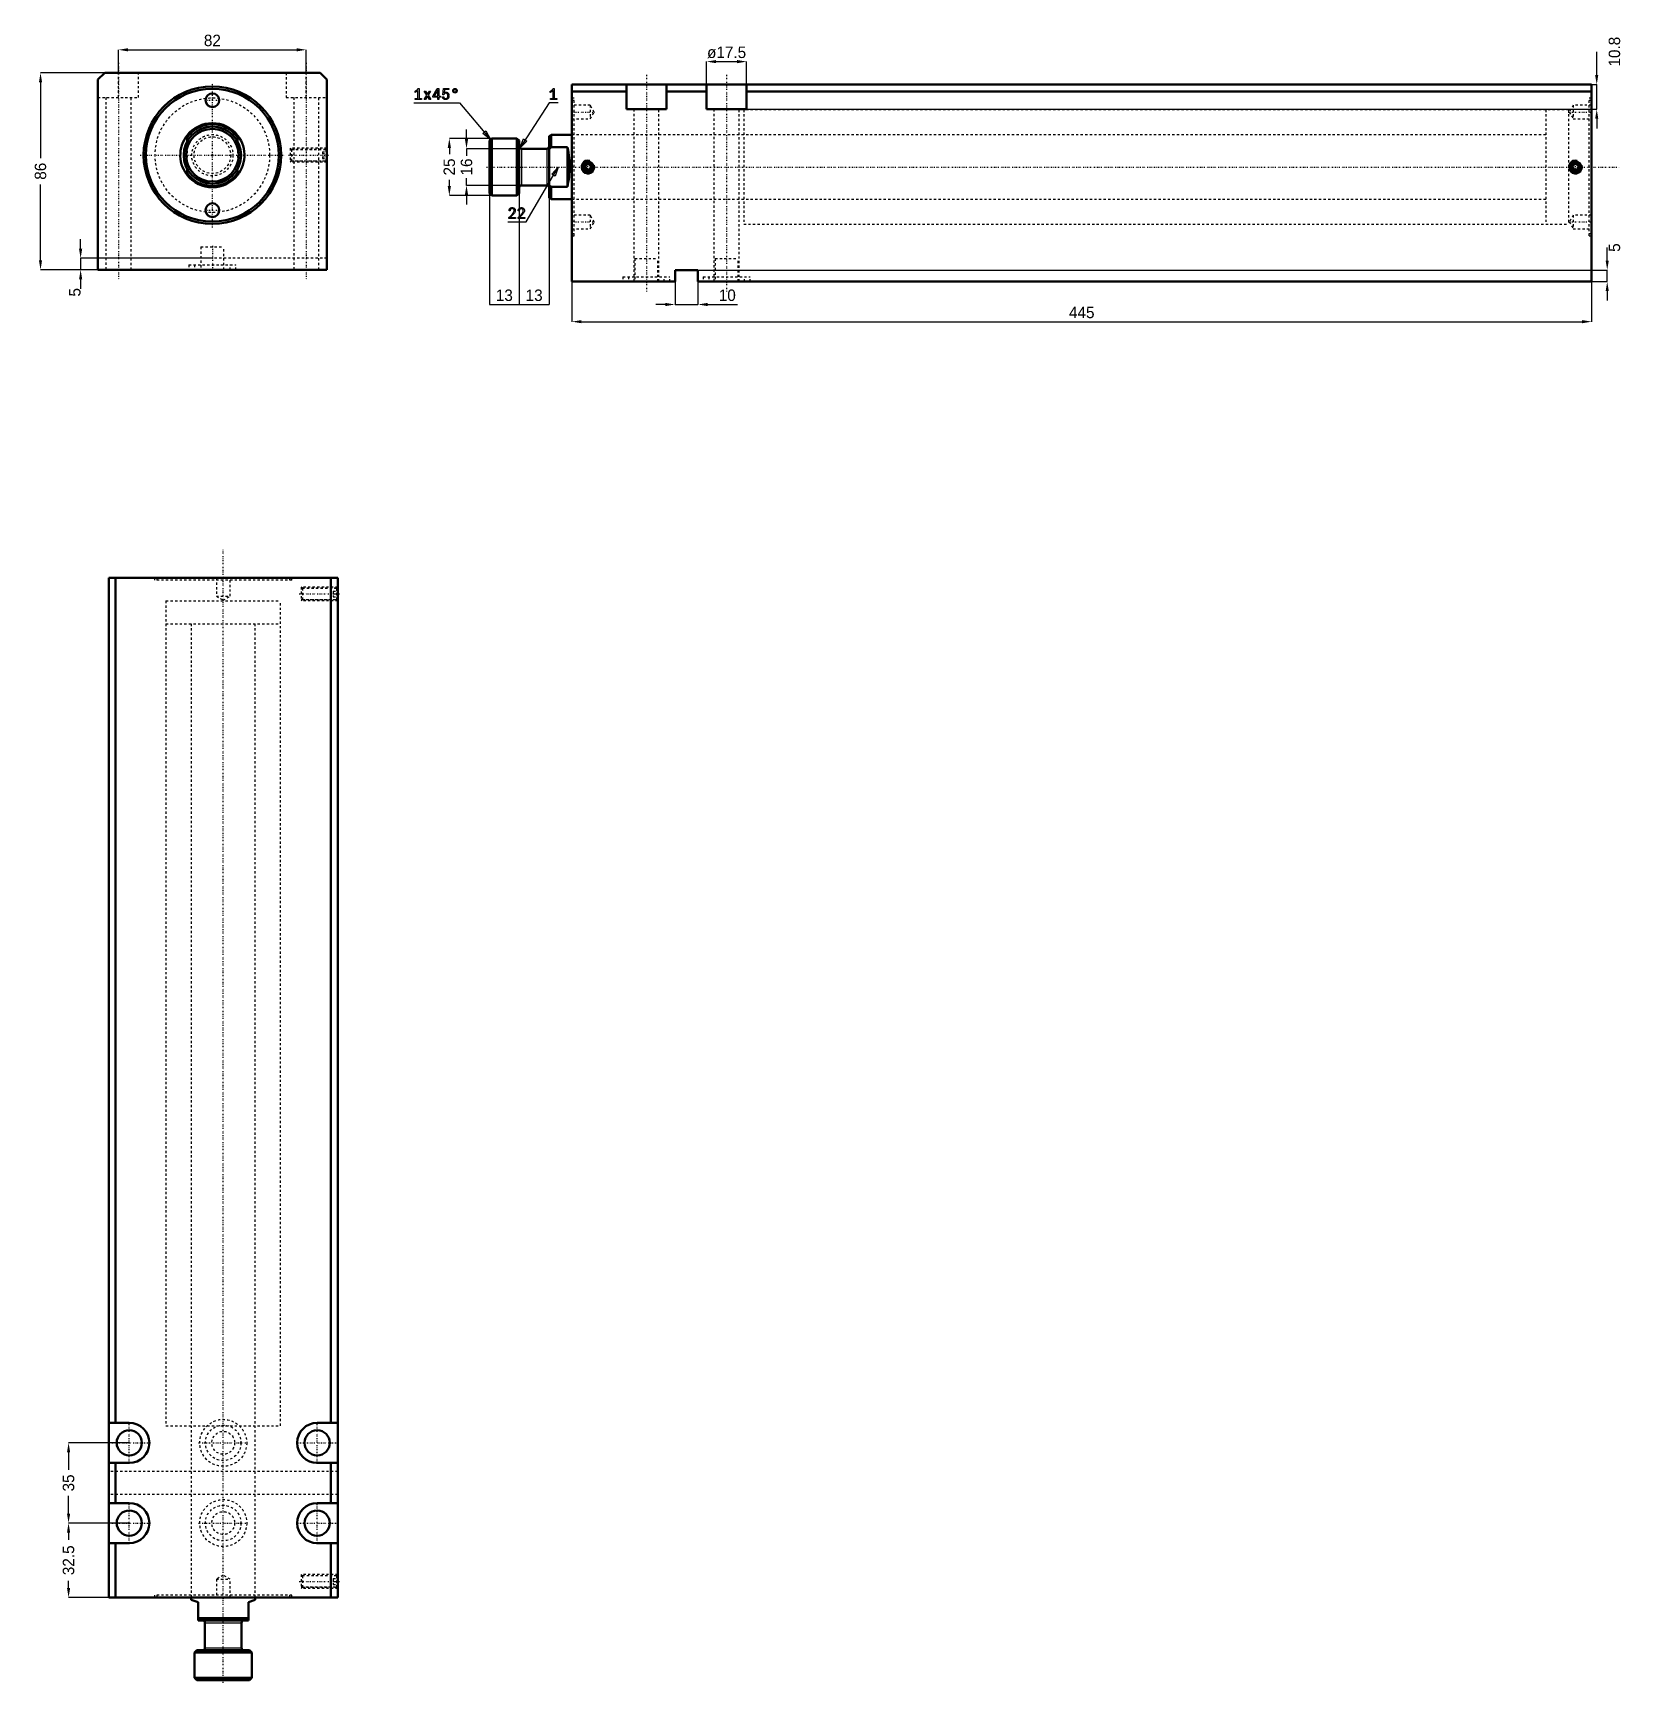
# Model space of a CAD drawing. Header units: millimetres. Extents: x -78 to 615, y -667 to 53.
import ezdxf

# ---------------------------------------------------------------- set-up
doc = ezdxf.new("R2010")
doc.units = ezdxf.units.MM
doc.linetypes.add('Center', pattern=[1.5, 0.45, -0.5, 0.05, -0.5])
doc.linetypes.add('Dashed', pattern=[2, 1, -1])
for name, color, linetype, lineweight in [('2d ConnectionPoints', 7, 'Continuous', 50), ('AM_0', 7, 'Continuous', 50), ('AM_4', 3, 'Continuous', 25), ('AM_5', 3, 'Continuous', 25), ('AM_7', 7, 'Center', 25), ('AM_9', 6, 'Dashed', 25)]:
    doc.layers.add(name, color=color, linetype=linetype, lineweight=lineweight)
doc.dimstyles.new('ISO-25', dxfattribs={"dimtxt": 2.5, "dimasz": 2.5, "dimexe": 1.25, "dimexo": 0.625, "dimtad": 1, "dimtxsty": 'Standard', "dimcen": 2.5, "dimadec": 0, "dimazin": 0, "dimtfac": 1, "dimtmove": 0, "dimatfit": 3, "dimfxl": 0, "dimarcsym": 0})

# ---------------------------------------------------------------- blocks, each defined once
blk = doc.blocks.new('1_JECX_MF_TLA_50_350_0_rod__0_in_JECX_MF_160_TLA_50_350_0__0')
at = {"layer": 'AM_0'}
for p, q in [((-11, 5.94), (-11, 8.66)), ((11, 8.66), (11, 5.94)), ((-11, -8.66), (-11, -5.94)), ((11, -5.94), (11, -8.66))]:
    blk.add_line(p, q, dxfattribs=at)
for points in [[(-11, 8.66), (-11.71, 7.67), (-12.34, 6.62), (-12.87, 5.52), (-13.3, 4.38), (-13.63, 3.2), (-13.86, 2), (-13.98, 0.78), (-13.99, -0.44), (-13.9, -1.65), (-13.7, -2.86), (-13.4, -4.04), (-13, -5.2), (-12.5, -6.31), (-11.9, -7.37), (-11.21, -8.38), (-11, -8.66)], [(11, -8.66), (11.71, -7.67), (12.34, -6.62), (12.87, -5.52), (13.3, -4.38), (13.63, -3.2), (13.86, -2), (13.98, -0.78), (13.99, 0.44), (13.9, 1.65), (13.7, 2.86), (13.4, 4.04), (13, 5.2), (12.5, 6.31), (11.9, 7.37), (11.21, 8.38), (11, 8.66)]]:
    blk.add_lwpolyline(points, dxfattribs=at)
for radius in [12.5, 11.5]:
    blk.add_circle((0, 0), radius, dxfattribs=at)
for radius, start, end in [(14, 38.21321, 141.78679), (13.5, 35.43094, 144.56906), (13.5, 215.43094, 324.56906), (14, 218.21321, 321.78679)]:
    blk.add_arc((0, 0), radius, start, end, dxfattribs=at)
at = {"layer": 'AM_9'}
for p, q in [((-11, 5.94), (-11, -5.94)), ((11, 5.94), (11, -5.94))]:
    blk.add_line(p, q, dxfattribs=at)
for radius in [9, 8]:
    blk.add_circle((0, 0), radius, dxfattribs=at)
blk = doc.blocks.new('2_JECX_MF_EXLA_50_350_0_body__0_in_JECX_MF_160_TLA_50_350_0__0')
at = {"layer": 'AM_0'}
for p, q in [((-47, 36), (-50, 33)), ((-50, 33), (-50, -50)), ((47, 36), (-47, 36)), ((50, 33), (47, 36)), ((50, -50), (50, 33)), ((-50, -50), (50, -50))]:
    blk.add_line(p, q, dxfattribs=at)
for centre, radius in [((0, 0), 30), ((0, 0), 29), ((0, 24), 3), ((0, -24), 3)]:
    blk.add_circle(centre, radius, dxfattribs=at)
at = {"layer": 'AM_5', "linetype": 'Dashed'}
for p, q in [((50, 3), (34, 3)), ((50, -3), (34, -3))]:
    blk.add_line(p, q, dxfattribs=at)
at = {"layer": 'AM_7'}
for p, q in [((-41, 40.3), (-41, -54.3)), ((41, 40.3), (41, -54.3)), ((0, -31.5), (0, 31.5)), ((-3.15, 24), (3.15, 24)), ((-31.5, 0), (31.5, 0)), ((33.2, 0), (50.8, 0)), ((-3.15, -24), (3.15, -24)), ((0, -39.5), (0, -50.5))]:
    blk.add_line(p, q, dxfattribs=at)
at = {"layer": 'AM_9'}
for p, q in [((-41, 25.2), (-41, 36)), ((-32.25, 25.2), (-32.25, 36)), ((32.25, 36), (32.25, 25.2)), ((41, 25.2), (41, 36)), ((-50, 25.2), (-32.25, 25.2)), ((-46.5, 25.2), (-46.5, -50)), ((-35.5, -50), (-35.5, 25.2)), ((32.25, 25.2), (50, 25.2)), ((35.5, 25.2), (35.5, -50)), ((46.5, -50), (46.5, 25.2)), ((34.54, 2.46), (34, 3)), ((34, 3), (34, -3)), ((49.5, 2.4), (34, 2.4)), ((49.46, 2.46), (34.54, 2.46)), ((34.54, 2.46), (34.54, -2.46)), ((48, 1.44), (50, 1.44)), ((48, 1.44), (48, -1.44)), ((48, 0.72), (50, 0.72)), ((50, 3), (49.46, 2.46)), ((49.46, 2.46), (49.46, -2.46)), ((50, 1.9), (49.5, 2.4)), ((49.5, 2.4), (49.5, -2.4)), ((34, -2.4), (49.5, -2.4)), ((34, -3), (34.54, -2.46)), ((34.54, -2.46), (49.46, -2.46)), ((48, -0.72), (50, -0.72)), ((48, -1.44), (50, -1.44)), ((49.46, -2.46), (50, -3)), ((49.5, -2.4), (50, -1.9)), ((-5, -40), (5, -40)), ((-5, -40), (-5, -50)), ((5, -50), (5, -40)), ((50, -45), (-50, -45)), ((-10.25, -47.9), (10.25, -47.9)), ((-10.25, -47.9), (-10.25, -50)), ((-7.75, -47.9), (-7.75, -50)), ((7.75, -50), (7.75, -47.9)), ((10.25, -50), (10.25, -47.9))]:
    blk.add_line(p, q, dxfattribs=at)
blk.add_circle((0, 0), 25, dxfattribs=at)
blk = doc.blocks.new('*D3')
at = {"layer": 'AM_5', "color": 0, "lineweight": -2}
for p, q in [((-41, 36), (-41, 46)), ((-36.83, 46), (36.83, 46)), ((41, 36), (41, 46))]:
    blk.add_line(p, q, dxfattribs=at)
at = {"layer": 'AM_5', "color": 0}
for points in [[(-36.83, 46.69), (-36.83, 45.31), (-41, 46)], [(36.83, 45.31), (36.83, 46.69), (41, 46)]]:
    blk.add_solid(points, dxfattribs=at)
at = {"layer": 'Defpoints', "color": 0}
for p in [(41, 46), (-41, 36), (41, 36)]:
    blk.add_point(p, dxfattribs=at)
at = {"layer": 'AM_5', "color": 0, "insert": (0, 50.05), "char_height": 5, "attachment_point": 5}
blk.add_mtext('82', dxfattribs=at)
blk = doc.blocks.new('*D4')
at = {"layer": 'AM_5', "color": 0, "lineweight": -2}
for p, q in [((-47, 36), (-75, 36)), ((-75, 31.83), (-75, -1.28)), ((-75, -45.83), (-75, -12.72)), ((-50, -50), (-75, -50))]:
    blk.add_line(p, q, dxfattribs=at)
at = {"layer": 'AM_5', "color": 0}
for points in [[(-74.31, 31.83), (-75.69, 31.83), (-75, 36)], [(-75.69, -45.83), (-74.31, -45.83), (-75, -50)]]:
    blk.add_solid(points, dxfattribs=at)
at = {"layer": 'Defpoints', "color": 0}
for p in [(-47, 36), (-75, -50), (-50, -50)]:
    blk.add_point(p, dxfattribs=at)
at = {"layer": 'AM_5', "color": 0, "insert": (-75, -7), "char_height": 5, "attachment_point": 5, "rotation": 90}
blk.add_mtext('86', dxfattribs=at)
blk = doc.blocks.new('*D5')
at = {"layer": 'AM_5', "color": 0, "lineweight": -2}
for p, q in [((-57.5, -40.83), (-57.5, -36.67)), ((0, -45), (-57.5, -45)), ((-57.5, -45), (-57.5, -50)), ((-50, -50), (-57.5, -50)), ((-57.5, -54.17), (-57.5, -58.33))]:
    blk.add_line(p, q, dxfattribs=at)
at = {"layer": 'AM_5', "color": 0}
for points in [[(-58.19, -40.83), (-56.81, -40.83), (-57.5, -45)], [(-56.81, -54.17), (-58.19, -54.17), (-57.5, -50)]]:
    blk.add_solid(points, dxfattribs=at)
at = {"layer": 'Defpoints', "color": 0}
for p in [(-57.5, -50), (-50, -50), (0, -45)]:
    blk.add_point(p, dxfattribs=at)
at = {"layer": 'AM_5', "color": 0, "insert": (-60, -59.83), "char_height": 5, "attachment_point": 5, "rotation": 90}
blk.add_mtext('5', dxfattribs=at)
blk = doc.blocks.new('1_JECX_MF_TLA_50_350_0_rod__0_in_JECX_MF_160_TLA_50_350_0__4')
at = {"layer": 'AM_0'}
for p, q in [((-14, 0), (-14, -1.03)), ((14, -1.03), (14, 0)), ((-11, -2), (-14, -1.03)), ((-11, -10), (-11, -2)), ((14, -1.03), (11, -2)), ((11, -2), (11, -10)), ((-11, -9), (11, -9)), ((-11, -10), (11, -10)), ((-8, -11), (-8, -22)), ((8, -22), (8, -11)), ((-11.5, -23), (-12.5, -24)), ((-12.5, -24), (-12.5, -35)), ((-12.5, -24), (12.5, -24)), ((-11.5, -23), (11.5, -23)), ((12.5, -24), (11.5, -23)), ((12.5, -35), (12.5, -24)), ((-12.5, -35), (12.5, -35)), ((-12.5, -35), (-11.5, -36)), ((-11.5, -36), (11.5, -36)), ((11.5, -36), (12.5, -35))]:
    blk.add_line(p, q, dxfattribs=at)
for centre, start, end in [((-9, -11), 0, 90), ((9, -11), 90, 180), ((-9, -22), 270, 360), ((9, -22), 180, 270)]:
    blk.add_arc(centre, 1, start, end, dxfattribs=at)
at = {"layer": 'AM_4'}
for p, q in [((-8, -11), (8, -11)), ((-8, -22), (8, -22))]:
    blk.add_line(p, q, dxfattribs=at)
at = {"layer": 'AM_7'}
blk.add_line((0, -37.3), (0, 457.25), dxfattribs=at)
at = {"layer": 'AM_9'}
for p, q in [((-25, 435), (25, 435)), ((-25, 435), (-25, 425)), ((25, 425), (25, 435)), ((-25, 425), (25, 425)), ((-14, 425), (-14, 0)), ((14, 0), (14, 425))]:
    blk.add_line(p, q, dxfattribs=at)
blk = doc.blocks.new('2_JECX_MF_EXLA_50_350_0_body__0_in_JECX_MF_160_TLA_50_350_0__4')
at = {"layer": 'AM_0'}
for p, q in [((50, 445), (-50, 445)), ((-50, 445), (-50, 0)), ((-47, 445), (-47, 76.25)), ((47, 445), (47, 76.25)), ((50, 445), (50, 0)), ((-41, 76.25), (-50, 76.25)), ((50, 76.25), (41, 76.25)), ((-50, 58.75), (-41, 58.75)), ((-47, 58.75), (-47, 41.25)), ((41, 58.75), (50, 58.75)), ((47, 58.75), (47, 41.25)), ((-41, 41.25), (-50, 41.25)), ((50, 41.25), (41, 41.25)), ((-50, 23.75), (-41, 23.75)), ((-47, 23.75), (-47, 0)), ((41, 23.75), (50, 23.75)), ((47, 23.75), (47, 0)), ((50, 0), (-50, 0))]:
    blk.add_line(p, q, dxfattribs=at)
for centre in [(-41, 67.5), (41, 67.5), (-41, 32.5), (41, 32.5)]:
    blk.add_circle(centre, 5.5, dxfattribs=at)
for centre, start, end in [((-41, 67.5), 270, 90), ((41, 67.5), 90, 270), ((-41, 32.5), 270, 90), ((41, 32.5), 90, 270)]:
    blk.add_arc(centre, 8.75, start, end, dxfattribs=at)
at = {"layer": 'AM_5', "linetype": 'Dashed'}
for p, q in [((50, 441), (34, 441)), ((50, 435), (34, 435)), ((50, 10), (34, 10)), ((50, 4), (34, 4))]:
    blk.add_line(p, q, dxfattribs=at)
at = {"layer": 'AM_7'}
for p, q in [((33.2, 438), (50.8, 438)), ((-41, 58.3125), (-41, 76.6875)), ((41, 58.3125), (41, 76.6875)), ((-50.1875, 67.5), (-31.8125, 67.5)), ((-10.7625, 67.5), (10.7625, 67.5)), ((31.8125, 67.5), (50.1875, 67.5)), ((-41, 23.3125), (-41, 41.6875)), ((41, 23.3125), (41, 41.6875)), ((-50.1875, 32.5), (-31.8125, 32.5)), ((-10.7625, 32.5), (10.7625, 32.5)), ((31.8125, 32.5), (50.1875, 32.5)), ((33.2, 7), (50.8, 7))]:
    blk.add_line(p, q, dxfattribs=at)
at = {"layer": 'AM_9'}
for p, q in [((-30, 445), (-30, 444)), ((30, 444), (-30, 444)), ((-29, 445), (-29, 444)), ((-3, 445), (-3, 437)), ((3, 437), (3, 445)), ((29, 444), (29, 445)), ((30, 444), (30, 445)), ((34, 441), (34, 435)), ((34.5415, 440.4585), (34, 441)), ((49.5, 440.4), (34, 440.4)), ((49.4585, 440.4585), (34.5415, 440.4585)), ((34.5415, 440.4585), (34.5415, 435.5415)), ((50, 441), (49.4585, 440.4585)), ((49.4585, 440.4585), (49.4585, 435.5415)), ((50, 439.9), (49.5, 440.4)), ((49.5, 440.4), (49.5, 435.6)), ((-25, 435), (25, 435)), ((-25, 435), (-25, 75)), ((-3, 437), (0, 435.2679)), ((-3, 437), (3, 437)), ((0, 435.2679), (3, 437)), ((25, 75), (25, 435)), ((34, 435.6), (49.5, 435.6)), ((34, 435), (34.5415, 435.5415)), ((34.5415, 435.5415), (49.4585, 435.5415)), ((48, 439.25), (50, 439.25)), ((48, 439.25), (48, 436.75)), ((48, 438), (50, 438)), ((48, 436.75), (50, 436.75)), ((49.4585, 435.5415), (50, 435)), ((49.5, 435.6), (50, 436.1)), ((-25, 75), (25, 75)), ((-14, 75), (-14, 0)), ((14, 0), (14, 75)), ((50, 55), (-50, 55)), ((50, 45), (-50, 45)), ((0, 9.7321), (-3, 8)), ((-3, 8), (-3, 0)), ((-3, 8), (3, 8)), ((3, 8), (0, 9.7321)), ((3, 0), (3, 8)), ((34, 10), (34, 4)), ((34.5415, 9.4585), (34, 10)), ((49.5, 9.4), (34, 9.4)), ((49.4585, 9.4585), (34.5415, 9.4585)), ((34.5415, 9.4585), (34.5415, 4.5415)), ((48, 8.25), (50, 8.25)), ((48, 8.25), (48, 5.75)), ((50, 10), (49.4585, 9.4585)), ((49.4585, 9.4585), (49.4585, 4.5415)), ((50, 8.9), (49.5, 9.4)), ((49.5, 9.4), (49.5, 4.6)), ((30, 1), (-30, 1)), ((-30, 1), (-30, 0)), ((-29, 1), (-29, 0)), ((29, 0), (29, 1)), ((30, 0), (30, 1)), ((34, 4.6), (49.5, 4.6)), ((34, 4), (34.5415, 4.5415)), ((34.5415, 4.5415), (49.4585, 4.5415)), ((48, 7), (50, 7)), ((48, 5.75), (50, 5.75)), ((49.4585, 4.5415), (50, 4)), ((49.5, 4.6), (50, 5.1))]:
    blk.add_line(p, q, dxfattribs=at)
for centre, radius in [((0, 67.5), 10.25), ((0, 67.5), 7.75), ((0, 67.5), 5), ((0, 32.5), 10.25), ((0, 32.5), 7.75), ((0, 32.5), 5)]:
    blk.add_circle(centre, radius, dxfattribs=at)
blk = doc.blocks.new('*D11')
at = {"layer": 'AM_5', "color": 0, "lineweight": -2}
for p, q in [((-36.26, -561.97), (-62.76, -561.97)), ((-62.76, -566.14), (-62.76, -573.81)), ((-62.76, -592.81), (-62.76, -585.14)), ((-36.26, -596.97), (-62.76, -596.97))]:
    blk.add_line(p, q, dxfattribs=at)
at = {"layer": 'AM_5', "color": 0}
for points in [[(-63.45, -566.14), (-62.06, -566.14), (-62.76, -561.97)], [(-63.45, -592.81), (-62.06, -592.81), (-62.76, -596.97)]]:
    blk.add_solid(points, dxfattribs=at)
at = {"layer": 'Defpoints', "color": 0}
for p in [(-62.76, -561.97), (-36.26, -561.97), (-36.26, -596.97)]:
    blk.add_point(p, dxfattribs=at)
at = {"layer": 'AM_5', "color": 0, "insert": (-62.76, -579.47), "char_height": 5, "attachment_point": 5, "rotation": 90}
blk.add_mtext('35', dxfattribs=at)
blk = doc.blocks.new('*D12')
at = {"layer": 'AM_5', "color": 0, "lineweight": -2}
for p, q in [((-36.26, -596.97), (-62.76, -596.97)), ((-62.76, -601.14), (-62.76, -604.22)), ((-62.76, -625.31), (-62.76, -622.22)), ((-45.26, -629.47), (-62.76, -629.47))]:
    blk.add_line(p, q, dxfattribs=at)
at = {"layer": 'AM_5', "color": 0}
for points in [[(-63.45, -601.14), (-62.06, -601.14), (-62.76, -596.97)], [(-63.45, -625.31), (-62.06, -625.31), (-62.76, -629.47)]]:
    blk.add_solid(points, dxfattribs=at)
at = {"layer": 'Defpoints', "color": 0}
for p in [(-36.26, -596.97), (-62.76, -629.47), (-45.26, -629.47)]:
    blk.add_point(p, dxfattribs=at)
at = {"layer": 'AM_5', "color": 0, "insert": (-62.76, -613.22), "char_height": 5, "attachment_point": 5, "rotation": 90}
blk.add_mtext('32.5', dxfattribs=at)
blk = doc.blocks.new('1_JECX_MF_TLA_50_350_0_rod__0_in_JECX_MF_160_TLA_50_350_0__2')
at = {"layer": 'AM_0'}
for p, q in [((-35, 12.5), (-36, 11.5)), ((-36, 11.5), (-36, -11.5)), ((-24, 12.5), (-35, 12.5)), ((-35, 12.5), (-35, -12.5)), ((-23, 11.5), (-24, 12.5)), ((-24, 12.5), (-24, -12.5)), ((-23, 11.5), (-23, -11.5)), ((-11, 8), (-22, 8)), ((-9, 14), (-10, 13.5)), ((-10, 13.5), (-10, -13.5)), ((-9, 8.66), (-10, 7.83)), ((0, 14), (-9, 14)), ((-9, 14), (-9, 8.66)), ((-2, 8.66), (-9, 8.66)), ((-2, 8.66), (-2, -8.66)), ((-36, -11.5), (-35, -12.5)), ((-35, -12.5), (-24, -12.5)), ((-24, -12.5), (-23, -11.5)), ((-22, -8), (-11, -8)), ((-10, -13.5), (-9, -14)), ((-9, -8.66), (-2, -8.66)), ((-9, -8.66), (-9, -14)), ((-9, -14), (0, -14))]:
    blk.add_line(p, q, dxfattribs=at)
for points in [[(-2, -8.66), (-1.77, -7.67), (-1.57, -6.62), (-1.39, -5.52), (-1.25, -4.38), (-1.15, -3.2), (-1.07, -2), (-1.03, -0.78), (-1.03, 0.44), (-1.06, 1.65), (-1.12, 2.86), (-1.22, 4.04), (-1.35, 5.2), (-1.51, 6.31), (-1.71, 7.37), (-1.93, 8.38), (-2, 8.66)], [(-10, -7.83), (-9.96, -7.86), (-9, -8.66)]]:
    blk.add_lwpolyline(points, dxfattribs=at)
for centre, start, end in [((-22, 9), 180, 270), ((-11, 9), 270, 0), ((-22, -9), 90, 180), ((-11, -9), 360, 90)]:
    blk.add_arc(centre, 1, start, end, dxfattribs=at)
at = {"layer": 'AM_4'}
for p, q in [((-22, 8), (-22, -8)), ((-11, 8), (-11, -8))]:
    blk.add_line(p, q, dxfattribs=at)
at = {"layer": 'AM_7'}
blk.add_line((-37.3, 0), (457.25, 0), dxfattribs=at)
at = {"layer": 'AM_9'}
for p, q in [((435, 25), (425, 25)), ((425, 25), (425, -25)), ((435, 25), (435, -25)), ((425, 14), (0, 14)), ((0, -14), (425, -14)), ((425, -25), (435, -25))]:
    blk.add_line(p, q, dxfattribs=at)
blk = doc.blocks.new('2_JECX_MF_EXLA_50_350_0_body__0_in_JECX_MF_160_TLA_50_350_0__2')
at = {"layer": 'AM_0'}
for p, q in [((0, -50), (0, 36)), ((445, 36), (0, 36)), ((23.75, 33), (0, 33)), ((23.75, 36), (23.75, 25.2)), ((41.25, 25.2), (41.25, 36)), ((58.75, 33), (41.25, 33)), ((58.75, 36), (58.75, 25.2)), ((76.25, 25.2), (76.25, 36)), ((445, 33), (76.25, 33)), ((445, -50), (445, 36)), ((23.75, 25.2), (41.25, 25.2)), ((58.75, 25.2), (76.25, 25.2)), ((7, 1.44), (5.75, 0.72)), ((5.75, 0.72), (5.75, -0.72)), ((8.25, 0.72), (7, 1.44)), ((8.25, -0.72), (8.25, 0.72)), ((438, 1.44), (436.75, 0.72)), ((436.75, 0.72), (436.75, -0.72)), ((439.25, 0.72), (438, 1.44)), ((439.25, -0.72), (439.25, 0.72)), ((5.75, -0.72), (7, -1.44)), ((7, -1.44), (8.25, -0.72)), ((436.75, -0.72), (438, -1.44)), ((438, -1.44), (439.25, -0.72)), ((45, -50), (0, -50)), ((45, -45), (45, -50)), ((55, -45), (45, -45)), ((55, -50), (55, -45)), ((445, -50), (55, -50))]:
    blk.add_line(p, q, dxfattribs=at)
for centre, radius in [((7, 0), 2.46), ((7, 0), 2.4), ((7, 0), 1.9), ((438, 0), 2.46), ((438, 0), 2.4), ((438, 0), 1.9)]:
    blk.add_circle(centre, radius, dxfattribs=at)
at = {"layer": 'AM_5'}
for centre in [(7, 0), (438, 0)]:
    blk.add_arc(centre, 3, 75, 15, dxfattribs=at)
at = {"layer": 'AM_7'}
for p, q in [((32.5, 40.3), (32.5, -54.3)), ((67.5, 40.3), (67.5, -54.3)), ((-0.49, 24), (10.22, 24)), ((434.78, 24), (445.49, 24)), ((7, -3.15), (7, 3.15)), ((438, -3.15), (438, 3.15)), ((-0.49, -24), (10.22, -24)), ((434.78, -24), (445.49, -24))]:
    blk.add_line(p, q, dxfattribs=at)
at = {"layer": 'AM_9'}
for p, q in [((1, 30), (0, 30)), ((1, 29), (0, 29)), ((1, -30), (1, 30)), ((444, -30), (444, 30)), ((445, 30), (444, 30)), ((445, 29), (444, 29)), ((8, 27), (0, 27)), ((9.73, 24), (8, 27)), ((8, 27), (8, 21)), ((8, 21), (9.73, 24)), ((27, 25.2), (27, -50)), ((38, -50), (38, 25.2)), ((62, 25.2), (62, -50)), ((73, -50), (73, 25.2)), ((435, 25), (75, 25)), ((75, 25), (75, -25)), ((435, 25), (435, -25)), ((437, 27), (435.27, 24)), ((435.27, 24), (437, 21)), ((445, 27), (437, 27)), ((437, 27), (437, 21)), ((0, 21), (8, 21)), ((437, 21), (445, 21)), ((75, 14), (0, 14)), ((0, -14), (75, -14)), ((8, -21), (0, -21)), ((9.73, -24), (8, -21)), ((8, -21), (8, -27)), ((437, -21), (435.27, -24)), ((445, -21), (437, -21)), ((437, -21), (437, -27)), ((0, -27), (8, -27)), ((8, -27), (9.73, -24)), ((75, -25), (435, -25)), ((435.27, -24), (437, -27)), ((437, -27), (445, -27)), ((0, -29), (1, -29)), ((0, -30), (1, -30)), ((444, -29), (445, -29)), ((444, -30), (445, -30)), ((27.5, -40), (37.5, -40)), ((27.5, -40), (27.5, -50)), ((37.5, -50), (37.5, -40)), ((62.5, -40), (72.5, -40)), ((62.5, -40), (62.5, -50)), ((72.5, -50), (72.5, -40)), ((22.25, -47.9), (42.75, -47.9)), ((22.25, -47.9), (22.25, -50)), ((24.75, -47.9), (24.75, -50)), ((40.25, -50), (40.25, -47.9)), ((42.75, -50), (42.75, -47.9)), ((57.25, -47.9), (77.75, -47.9)), ((57.25, -47.9), (57.25, -50)), ((59.75, -47.9), (59.75, -50)), ((75.25, -50), (75.25, -47.9)), ((77.75, -50), (77.75, -47.9))]:
    blk.add_line(p, q, dxfattribs=at)
blk = doc.blocks.new('*D25')
at = {"layer": 'AM_5', "color": 0, "lineweight": -2}
for p, q in [((215.67, 30.85), (215.67, 40.85)), ((219.84, 40.85), (229, 40.85)), ((233.17, 30.85), (233.17, 40.85))]:
    blk.add_line(p, q, dxfattribs=at)
at = {"layer": 'AM_5', "color": 0}
for points in [[(219.84, 41.54), (219.84, 40.15), (215.67, 40.85)], [(229, 41.54), (229, 40.15), (233.17, 40.85)]]:
    blk.add_solid(points, dxfattribs=at)
at = {"layer": 'Defpoints', "color": 0}
for p in [(233.17, 40.85), (215.67, 30.85), (233.17, 30.85)]:
    blk.add_point(p, dxfattribs=at)
at = {"layer": 'AM_5', "color": 0, "insert": (224.42, 44.85), "char_height": 5, "attachment_point": 5}
blk.add_mtext('ø17.5', dxfattribs=at)
blk = doc.blocks.new('*D26')
at = {"layer": 'AM_5', "color": 0, "lineweight": -2}
for p, q in [((604.17, 35.02), (604.17, 45.18)), ((233.17, 30.85), (604.17, 30.85)), ((604.17, 20.05), (604.17, 30.85)), ((233.17, 20.05), (604.17, 20.05)), ((604.17, 15.88), (604.17, 11.72))]:
    blk.add_line(p, q, dxfattribs=at)
at = {"layer": 'AM_5', "color": 0}
for points in [[(603.47, 35.02), (604.86, 35.02), (604.17, 30.85)], [(603.47, 15.88), (604.86, 15.88), (604.17, 20.05)]]:
    blk.add_solid(points, dxfattribs=at)
at = {"layer": 'Defpoints', "color": 0}
for p in [(233.17, 30.85), (604.17, 30.85), (233.17, 20.05)]:
    blk.add_point(p, dxfattribs=at)
at = {"layer": 'AM_5', "color": 0, "insert": (611.92, 45.18), "char_height": 5, "attachment_point": 5, "rotation": 90}
blk.add_mtext('10.8', dxfattribs=at)
blk = doc.blocks.new('*D27')
at = {"layer": 'AM_5', "color": 0, "lineweight": -2}
for p, q in [((156.92, -55.15), (156.92, -72.65)), ((601.92, -55.15), (601.92, -72.65)), ((161.09, -72.65), (597.75, -72.65))]:
    blk.add_line(p, q, dxfattribs=at)
at = {"layer": 'AM_5', "color": 0}
for points in [[(161.09, -71.96), (161.09, -73.35), (156.92, -72.65)], [(597.75, -71.96), (597.75, -73.35), (601.92, -72.65)]]:
    blk.add_solid(points, dxfattribs=at)
at = {"layer": 'Defpoints', "color": 0}
for p in [(156.92, -55.15), (601.92, -55.15), (601.92, -72.65)]:
    blk.add_point(p, dxfattribs=at)
at = {"layer": 'AM_5', "color": 0, "insert": (379.42, -68.65), "char_height": 5, "attachment_point": 5}
blk.add_mtext('445', dxfattribs=at)
blk = doc.blocks.new('*D28')
at = {"layer": 'AM_5', "color": 0, "lineweight": -2}
for p, q in [((146.92, -14.15), (146.92, -65.15)), ((133.92, -16.65), (133.92, -65.15)), ((133.92, -65.15), (146.92, -65.15))]:
    blk.add_line(p, q, dxfattribs=at)
at = {"layer": 'Defpoints', "color": 0}
for p in [(146.92, -14.15), (133.92, -16.65), (146.92, -65.15)]:
    blk.add_point(p, dxfattribs=at)
at = {"layer": 'AM_5', "color": 0, "insert": (140.42, -61.15), "char_height": 5, "attachment_point": 5}
blk.add_mtext('13', dxfattribs=at)
blk = doc.blocks.new('*D29')
at = {"layer": 'AM_5', "color": 0, "lineweight": -2}
for p, q in [((120.92, -16.65), (120.92, -65.15)), ((133.92, -16.65), (133.92, -65.15)), ((120.92, -65.15), (133.92, -65.15))]:
    blk.add_line(p, q, dxfattribs=at)
at = {"layer": 'Defpoints', "color": 0}
for p in [(120.92, -16.65), (133.92, -16.65), (133.92, -65.15)]:
    blk.add_point(p, dxfattribs=at)
at = {"layer": 'AM_5', "color": 0, "insert": (127.42, -61.15), "char_height": 5, "attachment_point": 5}
blk.add_mtext('13', dxfattribs=at)
blk = doc.blocks.new('*D30')
at = {"layer": 'AM_5', "color": 0, "lineweight": -2}
for p, q in [((121.92, 7.35), (103.42, 7.35)), ((103.42, 3.18), (103.42, 0.52)), ((103.42, -13.48), (103.42, -10.82)), ((121.92, -17.65), (103.42, -17.65))]:
    blk.add_line(p, q, dxfattribs=at)
at = {"layer": 'AM_5', "color": 0}
for points in [[(102.72, 3.18), (104.11, 3.18), (103.42, 7.35)], [(102.72, -13.48), (104.11, -13.48), (103.42, -17.65)]]:
    blk.add_solid(points, dxfattribs=at)
at = {"layer": 'Defpoints', "color": 0}
for p in [(103.42, 7.35), (121.92, 7.35), (121.92, -17.65)]:
    blk.add_point(p, dxfattribs=at)
at = {"layer": 'AM_5', "color": 0, "insert": (103.42, -5.15), "char_height": 5, "attachment_point": 5, "rotation": 90}
blk.add_mtext('25', dxfattribs=at)
blk = doc.blocks.new('*D31')
at = {"layer": 'AM_5', "color": 0, "lineweight": -2}
for p, q in [((110.92, 7.02), (110.92, 11.18)), ((134.92, 2.85), (110.92, 2.85)), ((110.92, 2.85), (110.92, -0.32)), ((110.92, -13.15), (110.92, -9.98)), ((134.92, -13.15), (110.92, -13.15)), ((110.92, -17.32), (110.92, -21.48))]:
    blk.add_line(p, q, dxfattribs=at)
at = {"layer": 'AM_5', "color": 0}
for points in [[(110.22, 7.02), (111.61, 7.02), (110.92, 2.85)], [(110.22, -17.32), (111.61, -17.32), (110.92, -13.15)]]:
    blk.add_solid(points, dxfattribs=at)
at = {"layer": 'Defpoints', "color": 0}
for p in [(110.92, 2.85), (134.92, 2.85), (134.92, -13.15)]:
    blk.add_point(p, dxfattribs=at)
at = {"layer": 'AM_5', "color": 0, "insert": (110.92, -5.15), "char_height": 5, "attachment_point": 5, "rotation": 90}
blk.add_mtext('16', dxfattribs=at)
blk = doc.blocks.new('*D32')
at = {"layer": 'AM_5', "color": 0, "lineweight": -2}
for p, q in [((201.92, -50.15), (201.92, -65.15)), ((211.92, -55.15), (211.92, -65.15)), ((197.75, -65.15), (193.59, -65.15)), ((201.92, -65.15), (211.92, -65.15)), ((216.09, -65.15), (229.14, -65.15))]:
    blk.add_line(p, q, dxfattribs=at)
at = {"layer": 'AM_5', "color": 0}
for points in [[(197.75, -64.46), (197.75, -65.85), (201.92, -65.15)], [(216.09, -64.46), (216.09, -65.85), (211.92, -65.15)]]:
    blk.add_solid(points, dxfattribs=at)
at = {"layer": 'Defpoints', "color": 0}
for p in [(201.92, -50.15), (211.92, -55.15), (211.92, -65.15)]:
    blk.add_point(p, dxfattribs=at)
at = {"layer": 'AM_5', "color": 0, "insert": (224.72, -61.15), "char_height": 5, "attachment_point": 5}
blk.add_mtext('10', dxfattribs=at)
blk = doc.blocks.new('*D33')
at = {"layer": 'AM_5', "color": 0, "lineweight": -2}
for p, q in [((608.75, -45.98), (608.75, -40.32)), ((201.92, -50.15), (608.75, -50.15)), ((608.75, -55.15), (608.75, -50.15)), ((211.92, -55.15), (608.75, -55.15)), ((608.75, -59.32), (608.75, -63.48))]:
    blk.add_line(p, q, dxfattribs=at)
at = {"layer": 'AM_5', "color": 0}
for points in [[(608.06, -45.98), (609.45, -45.98), (608.75, -50.15)], [(608.06, -59.32), (609.45, -59.32), (608.75, -55.15)]]:
    blk.add_solid(points, dxfattribs=at)
at = {"layer": 'Defpoints', "color": 0}
for p in [(201.92, -50.15), (211.92, -55.15), (608.75, -55.15)]:
    blk.add_point(p, dxfattribs=at)
at = {"layer": 'AM_5', "color": 0, "insert": (611.92, -40.32), "char_height": 5, "attachment_point": 5, "rotation": 90}
blk.add_mtext('5', dxfattribs=at)

msp = doc.modelspace()

# ---------------------------------------------------------------- linework, layer by layer
at = {"layer": '2d ConnectionPoints'}
for p in [(0, 0), (156.919, -5.151), (4.743, -629.474)]:
    msp.add_point(p, dxfattribs=at)
at = {"layer": 'AM_5'}
for p, q in [((87.919, 22.849), (107.919, 22.849)), ((107.919, 22.849), (121.419, 6.849)), ((146.919, 22.849), (134.212, 3.142)), ((150.919, 22.849), (146.919, 22.849)), ((136.919, -29.151), (150.919, -5.151)), ((128.919, -29.151), (136.919, -29.151))]:
    msp.add_line(p, q, dxfattribs=at)
for points in [[(88.527, 24.765), (89.723, 24.765), (89.723, 28.281), (89.723, 28.281), (89.658, 28.216), (89.55, 28.115), (89.55, 28.115), (89.426, 28.01), (89.336, 27.937), (89.336, 27.937), (89.242, 27.864), (89.1, 27.761), (89.1, 27.761), (88.958, 27.665), (88.862, 27.605), (88.862, 27.605), (88.768, 27.551), (88.638, 27.485), (88.638, 27.485), (88.52, 27.438), (88.449, 27.417), (88.449, 27.911), (88.449, 27.911), (88.538, 27.953), (88.678, 28.033), (88.678, 28.033), (88.825, 28.133), (88.928, 28.211), (88.928, 28.211), (89.032, 28.295), (89.182, 28.425), (89.182, 28.425), (89.327, 28.559), (89.421, 28.652), (89.421, 28.652), (89.509, 28.743), (89.628, 28.871), (89.628, 28.871), (89.729, 28.989), (89.788, 29.061), (90.204, 29.061), (90.204, 24.765), (91.289, 24.765), (91.289, 24.349), (88.527, 24.349), (88.527, 24.765)], [(98.344, 25.389), (96.238, 25.389), (96.238, 25.811), (98.155, 29.061), (98.799, 29.061), (98.799, 25.827), (99.501, 25.827), (99.501, 25.389), (98.799, 25.389), (98.799, 24.349), (98.344, 24.349), (98.344, 25.389)], [(101.801, 24.29), (101.801, 24.29), (101.654, 24.295), (101.445, 24.321), (101.445, 24.321), (101.249, 24.37), (101.125, 24.415), (101.125, 24.415), (101.009, 24.471), (100.853, 24.575), (100.853, 24.575), (100.719, 24.704), (100.642, 24.804), (100.642, 24.804), (100.577, 24.914), (100.507, 25.101), (100.507, 25.101), (100.469, 25.312), (100.462, 25.467), (100.969, 25.467), (100.969, 25.467), (100.978, 25.321), (101.028, 25.13), (101.028, 25.13), (101.12, 24.974), (101.204, 24.888), (101.204, 24.888), (101.304, 24.818), (101.476, 24.742), (101.476, 24.742), (101.674, 24.701), (101.82, 24.693), (101.82, 24.693), (101.946, 24.7), (102.118, 24.736), (102.118, 24.736), (102.27, 24.803), (102.36, 24.865), (102.36, 24.865), (102.441, 24.939), (102.546, 25.064), (102.546, 25.064), (102.63, 25.21), (102.675, 25.317), (102.675, 25.317), (102.711, 25.431), (102.751, 25.61), (102.751, 25.61), (102.772, 25.798), (102.776, 25.928), (102.776, 25.928), (102.772, 26.048), (102.751, 26.221), (102.751, 26.221), (102.713, 26.388), (102.678, 26.495), (102.678, 26.495), (102.635, 26.597), (102.556, 26.735), (102.556, 26.735), (102.458, 26.854), (102.383, 26.923), (102.383, 26.923), (102.3, 26.981), (102.161, 27.045), (102.161, 27.045), (102.005, 27.079), (101.892, 27.085), (101.892, 27.085), (101.771, 27.077), (101.601, 27.036), (101.601, 27.036), (101.444, 26.958), (101.346, 26.887), (101.346, 26.887), (101.257, 26.802), (101.148, 26.652), (101.148, 26.652), (101.066, 26.476), (101.027, 26.344), (100.533, 26.344), (100.871, 29.074), (103.166, 29.074), (103.166, 28.652), (101.333, 28.652), (101.125, 27.088), (101.125, 27.088), (101.194, 27.172), (101.301, 27.282), (101.301, 27.282), (101.414, 27.372), (101.492, 27.422), (101.492, 27.422), (101.574, 27.462), (101.707, 27.506), (101.707, 27.506), (101.853, 27.529), (101.957, 27.534), (101.957, 27.534), (102.116, 27.525), (102.339, 27.48), (102.339, 27.48), (102.541, 27.396), (102.665, 27.319), (102.665, 27.319), (102.779, 27.227), (102.929, 27.066), (102.929, 27.066), (103.052, 26.877), (103.12, 26.736), (103.12, 26.736), (103.176, 26.585), (103.237, 26.346), (103.237, 26.346), (103.27, 26.093), (103.276, 25.915), (103.276, 25.915), (103.269, 25.728), (103.23, 25.465), (103.23, 25.465), (103.158, 25.22), (103.091, 25.069), (103.091, 25.069), (103.011, 24.928), (102.868, 24.741), (102.868, 24.741), (102.699, 24.583), (102.571, 24.495), (102.571, 24.495), (102.433, 24.421), (102.211, 24.341), (102.211, 24.341), (101.971, 24.298), (101.801, 24.29)], [(105.876, 27.144), (105.876, 27.144), (105.773, 27.149), (105.625, 27.177), (105.625, 27.177), (105.485, 27.23), (105.395, 27.279), (105.395, 27.279), (105.31, 27.336), (105.196, 27.437), (105.196, 27.437), (105.099, 27.556), (105.044, 27.644), (105.044, 27.644), (104.997, 27.738), (104.946, 27.885), (104.946, 27.885), (104.919, 28.038), (104.914, 28.145), (104.914, 28.145), (104.919, 28.251), (104.946, 28.405), (104.946, 28.405), (104.997, 28.551), (105.044, 28.645), (105.044, 28.645), (105.099, 28.734), (105.196, 28.852), (105.196, 28.852), (105.31, 28.953), (105.395, 29.011), (105.395, 29.011), (105.485, 29.059), (105.625, 29.112), (105.625, 29.112), (105.773, 29.14), (105.876, 29.146), (105.876, 29.146), (105.978, 29.14), (106.125, 29.112), (106.125, 29.112), (106.266, 29.059), (106.355, 29.011), (106.355, 29.011), (106.439, 28.953), (106.552, 28.852), (106.552, 28.852), (106.648, 28.735), (106.703, 28.647), (106.703, 28.647), (106.749, 28.553), (106.799, 28.407), (106.799, 28.407), (106.826, 28.252), (106.831, 28.145), (106.831, 28.145), (106.826, 28.037), (106.799, 27.883), (106.799, 27.883), (106.749, 27.736), (106.703, 27.643), (106.703, 27.643), (106.648, 27.555), (106.552, 27.437), (106.552, 27.437), (106.439, 27.336), (106.355, 27.279), (106.355, 27.279), (106.266, 27.23), (106.125, 27.177), (106.125, 27.177), (105.978, 27.149), (105.876, 27.144)], [(147.527, 24.765), (148.723, 24.765), (148.723, 28.281), (148.723, 28.281), (148.658, 28.216), (148.55, 28.115), (148.55, 28.115), (148.426, 28.01), (148.336, 27.937), (148.336, 27.937), (148.242, 27.864), (148.1, 27.761), (148.1, 27.761), (147.958, 27.665), (147.862, 27.605), (147.862, 27.605), (147.768, 27.551), (147.638, 27.485), (147.638, 27.485), (147.52, 27.438), (147.449, 27.417), (147.449, 27.911), (147.449, 27.911), (147.538, 27.953), (147.678, 28.033), (147.678, 28.033), (147.825, 28.133), (147.928, 28.211), (147.928, 28.211), (148.032, 28.295), (148.182, 28.425), (148.182, 28.425), (148.327, 28.559), (148.421, 28.652), (148.421, 28.652), (148.509, 28.743), (148.628, 28.871), (148.628, 28.871), (148.729, 28.989), (148.788, 29.061), (149.204, 29.061), (149.204, 24.765), (150.289, 24.765), (150.289, 24.349), (147.527, 24.349), (147.527, 24.765)], [(93.59, 26.133), (92.491, 27.924), (93.06, 27.924), (93.879, 26.568), (94.74, 27.924), (95.257, 27.924), (94.171, 26.175), (95.309, 24.349), (94.734, 24.349), (93.869, 25.753), (92.956, 24.349), (92.429, 24.349), (93.59, 26.133)], [(98.35, 25.827), (98.35, 28.515), (96.797, 25.827), (98.35, 25.827)], [(105.876, 27.54), (105.876, 27.54), (105.937, 27.543), (106.026, 27.56), (106.026, 27.56), (106.111, 27.592), (106.165, 27.621), (106.165, 27.621), (106.216, 27.656), (106.284, 27.717), (106.284, 27.717), (106.343, 27.789), (106.376, 27.842), (106.376, 27.842), (106.404, 27.899), (106.435, 27.988), (106.435, 27.988), (106.451, 28.081), (106.454, 28.145), (106.454, 28.145), (106.451, 28.209), (106.435, 28.301), (106.435, 28.301), (106.404, 28.39), (106.376, 28.447), (106.376, 28.447), (106.343, 28.5), (106.284, 28.572), (106.284, 28.572), (106.216, 28.633), (106.165, 28.668), (106.165, 28.668), (106.111, 28.697), (106.026, 28.729), (106.026, 28.729), (105.937, 28.746), (105.876, 28.749), (105.876, 28.749), (105.814, 28.746), (105.725, 28.729), (105.725, 28.729), (105.639, 28.697), (105.585, 28.668), (105.585, 28.668), (105.533, 28.633), (105.464, 28.572), (105.464, 28.572), (105.404, 28.5), (105.37, 28.447), (105.37, 28.447), (105.342, 28.39), (105.31, 28.301), (105.31, 28.301), (105.294, 28.209), (105.291, 28.145), (105.291, 28.145), (105.294, 28.081), (105.31, 27.988), (105.31, 27.988), (105.342, 27.899), (105.37, 27.842), (105.37, 27.842), (105.404, 27.789), (105.464, 27.717), (105.464, 27.717), (105.533, 27.656), (105.585, 27.621), (105.585, 27.621), (105.639, 27.592), (105.725, 27.56), (105.725, 27.56), (105.814, 27.543), (105.876, 27.54)], [(121.419, 6.849), (118.095, 9.496), (119.369, 10.571), (121.419, 6.849)], [(134.212, 3.142), (135.77, 7.095), (137.17, 6.192), (134.212, 3.142)], [(150.919, -5.151), (149.539, -9.17), (148.1, -8.331), (150.919, -5.151)], [(129.566, -27.04), (129.566, -27.04), (129.78, -26.845), (130.085, -26.559), (130.085, -26.559), (130.371, -26.282), (130.551, -26.103), (130.551, -26.103), (130.723, -25.922), (130.97, -25.638), (130.97, -25.638), (131.203, -25.338), (131.35, -25.129), (131.35, -25.129), (131.48, -24.922), (131.621, -24.626), (131.621, -24.626), (131.696, -24.348), (131.711, -24.174), (131.711, -24.174), (131.706, -24.076), (131.683, -23.937), (131.683, -23.937), (131.64, -23.809), (131.6, -23.729), (131.6, -23.729), (131.553, -23.654), (131.469, -23.556), (131.469, -23.556), (131.37, -23.473), (131.296, -23.426), (131.296, -23.426), (131.217, -23.388), (131.091, -23.346), (131.091, -23.346), (130.957, -23.323), (130.863, -23.319), (130.863, -23.319), (130.758, -23.324), (130.611, -23.347), (130.611, -23.347), (130.474, -23.39), (130.388, -23.43), (130.388, -23.43), (130.309, -23.478), (130.203, -23.565), (130.203, -23.565), (130.114, -23.67), (130.063, -23.75), (130.063, -23.75), (130.021, -23.837), (129.975, -23.978), (129.975, -23.978), (129.951, -24.134), (129.946, -24.245), (129.459, -24.245), (129.459, -24.245), (129.466, -24.079), (129.506, -23.846), (129.506, -23.846), (129.579, -23.636), (129.647, -23.508), (129.647, -23.508), (129.728, -23.39), (129.868, -23.236), (129.868, -23.236), (130.033, -23.109), (130.156, -23.04), (130.156, -23.04), (130.286, -22.982), (130.492, -22.92), (130.492, -22.92), (130.711, -22.887), (130.863, -22.88), (130.863, -22.88), (131.005, -22.886), (131.211, -22.918), (131.211, -22.918), (131.409, -22.976), (131.535, -23.03), (131.535, -23.03), (131.655, -23.095), (131.816, -23.214), (131.816, -23.214), (131.954, -23.358), (132.034, -23.469), (132.034, -23.469), (132.101, -23.588), (132.174, -23.784), (132.174, -23.784), (132.214, -23.998), (132.221, -24.151), (132.221, -24.151), (132.21, -24.324), (132.152, -24.591), (132.152, -24.591), (132.044, -24.865), (131.945, -25.051), (131.945, -25.051), (131.831, -25.237), (131.645, -25.506), (131.645, -25.506), (131.444, -25.763), (131.3, -25.927), (131.3, -25.927), (131.145, -26.094), (130.885, -26.366), (130.885, -26.366), (130.592, -26.661), (130.378, -26.871), (130.034, -27.209), (132.361, -27.213), (132.361, -27.651), (129.394, -27.651), (129.394, -27.196), (129.566, -27.04)], [(133.566, -27.04), (133.566, -27.04), (133.78, -26.845), (134.085, -26.559), (134.085, -26.559), (134.371, -26.282), (134.551, -26.103), (134.551, -26.103), (134.723, -25.922), (134.97, -25.638), (134.97, -25.638), (135.203, -25.338), (135.35, -25.129), (135.35, -25.129), (135.48, -24.922), (135.621, -24.626), (135.621, -24.626), (135.696, -24.348), (135.711, -24.174), (135.711, -24.174), (135.706, -24.076), (135.683, -23.937), (135.683, -23.937), (135.64, -23.809), (135.6, -23.729), (135.6, -23.729), (135.553, -23.654), (135.469, -23.556), (135.469, -23.556), (135.37, -23.473), (135.296, -23.426), (135.296, -23.426), (135.217, -23.388), (135.091, -23.346), (135.091, -23.346), (134.957, -23.323), (134.863, -23.319), (134.863, -23.319), (134.758, -23.324), (134.611, -23.347), (134.611, -23.347), (134.474, -23.39), (134.388, -23.43), (134.388, -23.43), (134.309, -23.478), (134.203, -23.565), (134.203, -23.565), (134.114, -23.67), (134.063, -23.75), (134.063, -23.75), (134.021, -23.837), (133.975, -23.978), (133.975, -23.978), (133.951, -24.134), (133.946, -24.245), (133.459, -24.245), (133.459, -24.245), (133.466, -24.079), (133.506, -23.846), (133.506, -23.846), (133.579, -23.636), (133.647, -23.508), (133.647, -23.508), (133.728, -23.39), (133.868, -23.236), (133.868, -23.236), (134.033, -23.109), (134.156, -23.04), (134.156, -23.04), (134.286, -22.982), (134.492, -22.92), (134.492, -22.92), (134.711, -22.887), (134.863, -22.88), (134.863, -22.88), (135.005, -22.886), (135.211, -22.918), (135.211, -22.918), (135.409, -22.976), (135.535, -23.03), (135.535, -23.03), (135.655, -23.095), (135.816, -23.214), (135.816, -23.214), (135.954, -23.358), (136.034, -23.469), (136.034, -23.469), (136.101, -23.588), (136.174, -23.784), (136.174, -23.784), (136.214, -23.998), (136.221, -24.151), (136.221, -24.151), (136.21, -24.324), (136.152, -24.591), (136.152, -24.591), (136.044, -24.865), (135.945, -25.051), (135.945, -25.051), (135.831, -25.237), (135.645, -25.506), (135.645, -25.506), (135.444, -25.763), (135.3, -25.927), (135.3, -25.927), (135.145, -26.094), (134.885, -26.366), (134.885, -26.366), (134.592, -26.661), (134.378, -26.871), (134.034, -27.209), (136.361, -27.213), (136.361, -27.651), (133.394, -27.651), (133.394, -27.196), (133.566, -27.04)]]:
    msp.add_lwpolyline(points, dxfattribs=at)

# ---------------------------------------------------------------- block references
for name, p in [('2_JECX_MF_EXLA_50_350_0_body__0_in_JECX_MF_160_TLA_50_350_0__0', (0, 0)), ('2_JECX_MF_EXLA_50_350_0_body__0_in_JECX_MF_160_TLA_50_350_0__2', (156.919, -5.151)), ('1_JECX_MF_TLA_50_350_0_rod__0_in_JECX_MF_160_TLA_50_350_0__2', (156.919, -5.151)), ('1_JECX_MF_TLA_50_350_0_rod__0_in_JECX_MF_160_TLA_50_350_0__0', (0, 0)), ('1_JECX_MF_TLA_50_350_0_rod__0_in_JECX_MF_160_TLA_50_350_0__4', (4.743, -629.474)), ('2_JECX_MF_EXLA_50_350_0_body__0_in_JECX_MF_160_TLA_50_350_0__4', (4.743, -629.474))]:
    msp.add_blockref(name, p)

# ---------------------------------------------------------------- dimensions: what is measured, and where the dimension line sits
for base, p1, p2, text, override, picture, middle in [((41, 46), (-41, 36), (41, 36), '82', {"dimtxt": 5, "dimasz": 4.166667, "dimexe": 0, "dimexo": 0, "dimgap": 1.5}, '*D3', (0, 46)), ((233.169, 40.849), (215.669, 30.849), (233.169, 30.849), 'ø17.5', {"dimtxt": 5, "dimasz": 4.166667, "dimexe": 0, "dimexo": 0, "dimgap": 1.5}, '*D25', (224.419, 40.849)), ((146.919, -65.151), (133.919, -16.651), (146.919, -14.151), '13', {"dimtxt": 5, "dimasz": 0, "dimexe": 0, "dimexo": 0, "dimgap": 1.5}, '*D28', (140.419, -65.151)), ((133.919, -65.151), (120.919, -16.651), (133.919, -16.651), '13', {"dimtxt": 5, "dimasz": 0, "dimexe": 0, "dimexo": 0, "dimgap": 1.5}, '*D29', (127.419, -65.151)), ((211.919, -65.151), (201.919, -50.151), (211.919, -55.151), '10', {"dimtxt": 5, "dimasz": 4.166667, "dimexe": 0, "dimexo": 0, "dimgap": 1.5}, '*D32', (224.719, -65.151)), ((601.919, -72.651), (156.919, -55.151), (601.919, -55.151), '445', {"dimtxt": 5, "dimasz": 4.166667, "dimexe": 0, "dimexo": 0, "dimgap": 1.5}, '*D27', (379.419, -72.651))]:
    dim = msp.add_linear_dim(base=base, p1=p1, p2=p2, text=text, dimstyle='ISO-25', override=override, dxfattribs=at)
    dim.commit()
    dim.dimension.update_dxf_attribs({"geometry": picture, "text_midpoint": middle, "dimtype": 160})
for base, p1, p2, text, picture, middle in [((604.169, 30.849), (233.169, 20.049), (233.169, 30.849), '10.8', '*D26', (611.919, 45.182)), ((-75, -50), (-47, 36), (-50, -50), '86', '*D4', (-75, -7)), ((103.419, 7.349), (121.919, -17.651), (121.919, 7.349), '25', '*D30', (103.419, -5.151)), ((110.919, 2.849), (134.919, -13.151), (134.919, 2.849), '16', '*D31', (110.919, -5.151)), ((-57.5, -50), (0, -45), (-50, -50), '5', '*D5', (-60, -59.833)), ((608.752, -55.151), (201.919, -50.151), (211.919, -55.151), '5', '*D33', (611.919, -40.318)), ((-62.757, -561.974), (-36.257, -596.974), (-36.257, -561.974), '35', '*D11', (-62.757, -579.474)), ((-62.757, -629.474), (-36.257, -596.974), (-45.257, -629.474), '32.5', '*D12', (-62.757, -613.224))]:
    dim = msp.add_linear_dim(base=base, p1=p1, p2=p2, angle=90, text=text, dimstyle='ISO-25', override={"dimtxt": 5, "dimasz": 4.166667, "dimexe": 0, "dimexo": 0, "dimgap": 1.5}, dxfattribs=at)
    dim.commit()
    dim.dimension.update_dxf_attribs({"geometry": picture, "text_midpoint": middle, "dimtype": 160, "text_rotation": 90})

doc.saveas('drawing.dxf')
